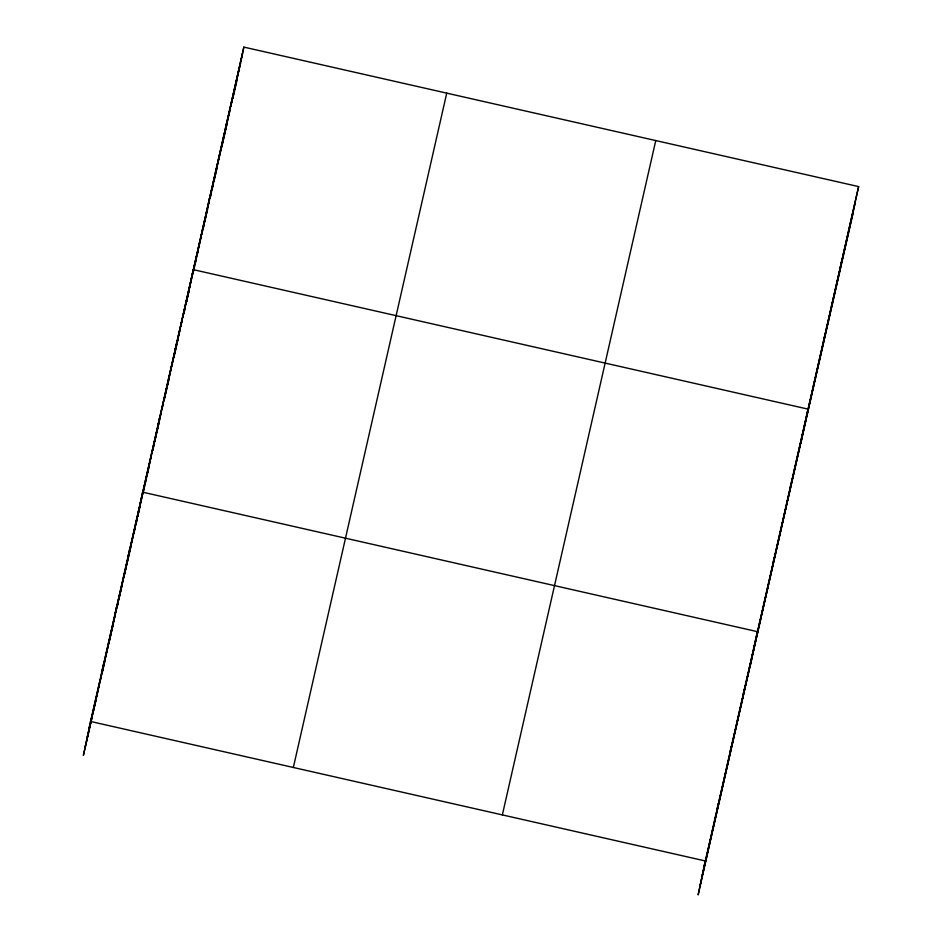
<?xml version="1.0" encoding="UTF-8"?>
<svg xmlns="http://www.w3.org/2000/svg" width="942" height="942" viewBox="0 0 942 942"><rect width="100%" height="100%" fill="white"/><g stroke="black" fill="none" stroke-linecap="round" stroke-linejoin="round"><path stroke-width="1.41" d="M90.456 721.442L705.228 860.941L698.14 894.9L858.633 186.598L243.86 47.1L83.367 755.402L91.833 718.145M102.113 670.775L103.49 664.122M115.148 613.454L116.537 606.801M128.183 556.133L129.572 549.48M136.59 520.973L137.132 518.406M158.103 424.63L159.492 417.989M174.976 350.459L176.366 343.806M186.41 302.311L186.952 299.733M187.493 297.154L188.023 294.587L182.83 317.407M188.306 293.256L189.683 286.615M189.966 285.296L191.579 277.572M191.85 276.277L193.24 269.636L808.012 409.122L800.924 443.093M208.724 202.106L210.113 195.453M225.597 127.924L226.987 121.282M240.858 61.477L243.86 47.1M716.886 810.261L718.275 803.62M729.92 752.941L731.31 746.299M742.967 695.632L744.357 688.979M750.291 665.629L757.392 631.658L142.619 492.16L137.402 517.111L141.618 498.565M772.876 564.128L774.265 557.487M789.749 489.958L791.139 483.305M823.496 341.593L824.886 334.952M840.37 267.422L841.759 260.769M89.066 728.084L242.471 53.741M87.182 737.103L100.229 679.783M100.547 678.346L155.889 435.074M156.219 433.65L172.763 360.892M173.093 359.467L223.713 136.943M224.043 135.507L240.587 62.761L230.861 106.281M85.239 746.394L91.763 717.733M92.422 714.86L98.286 689.073M98.616 687.636L99.263 684.775M99.911 681.902L101.218 676.179M101.866 673.306L106.764 651.817M107.412 648.944L108.719 643.221M109.366 640.348L115.23 614.561M116.867 607.39L123.708 577.305M124.368 574.432L137.073 518.547M142.266 495.716L151.026 457.2M152.651 450.064L153.958 444.365M154.276 442.94L161.412 411.548M162.071 408.698L163.366 402.999M164.014 400.138L170.832 370.182M171.479 367.333L172.775 361.622M173.422 358.772L180.24 328.817M180.888 325.967L182.183 320.256M188.353 293.15L191.591 278.891M192.25 276.041L201.011 237.525M201.659 234.664L204.897 220.404M205.226 218.98L209.442 200.434M210.09 197.585L218.85 159.068M219.51 156.207L220.805 150.508M222.1 144.797L230.213 109.142M93.47 710.986L96.402 698.081M101.948 673.73L104.88 660.825M109.437 640.772L110.744 635.038M111.391 632.164L113.358 623.569M116.938 607.814L118.245 602.079M118.892 599.206L121.824 586.313M124.438 574.856L125.745 569.121M126.393 566.248L127.7 560.525M128.347 557.652L131.279 544.759M133.894 533.29L135.189 527.567M135.848 524.706L137.143 518.995M137.791 516.145L139.734 507.585M143.302 491.889L144.609 486.19M145.256 483.328L146.552 477.629M147.199 474.78L149.154 466.219M152.722 450.523L154.017 444.824M154.665 441.963L155.96 436.264M156.607 433.402L159.528 420.568M164.073 400.597L168.948 379.202M174.458 354.946L178.356 337.837M183.867 313.58L185.174 307.881M186.469 302.17L188.741 292.185M193.287 272.214L194.582 266.504M195.23 263.654L196.525 257.943M197.172 255.094L198.15 250.819M203.342 227.988L203.99 225.138M204.638 222.288L205.933 216.578M206.592 213.728L207.558 209.442M210.16 198.032L211.455 192.333M212.103 189.472L213.398 183.772M214.046 180.923L216.966 168.076M221.511 148.106L222.818 142.407M223.466 139.546L227.352 122.436M232.874 98.18L236.772 81.059M293.339 767.471L446.743 93.128M502.357 814.901L655.762 140.558M703.839 867.582L858.633 186.598M701.967 876.602L855.371 202.259M700.024 885.88L853.428 211.55"/></g></svg>
